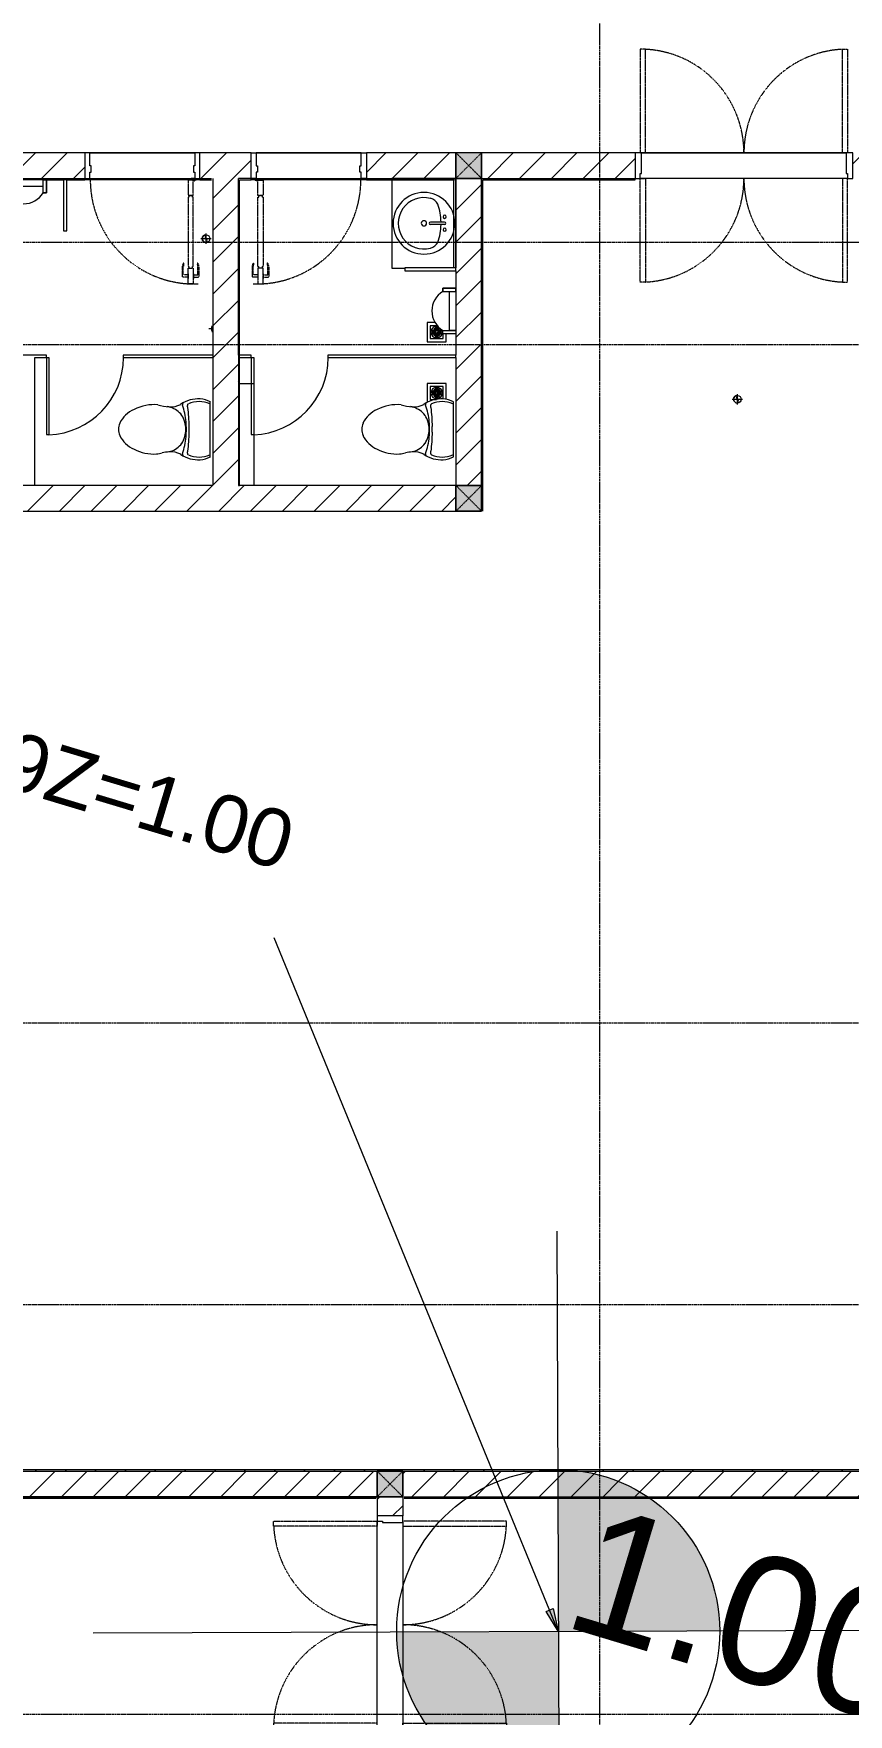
# Model space of a CAD drawing. Header units: millimetres. Extents: x -24439 to 198341, y -52871 to 149926.
# Drawn here: x 101528 to 107894, y 33837 to 46969 of the extents above; entities that cross this region are included whole.
import ezdxf

# ---------------------------------------------------------------- set-up
doc = ezdxf.new("R2010")
doc.units = ezdxf.units.MM
for name, pattern in [('Dash', [6, 3, -3]), ('Grid Line', [22.225, 12.7, -3.175, 3.175, -3.175]), ('IMPORT-CENTER _3_', [10.16, 6.35, -1.27, 1.27, -1.27]), ('NET VAN', [1.06, 0.53, -0.53])]:
    doc.linetypes.add(name, pattern=pattern)
for name, color, linetype, lineweight in [('0-1', 7, 'Continuous', 5), ('A-CLNG-PATT', 13, 'Continuous', 9), ('A-DETL-GENF-2', 9, 'NET VAN', 9), ('A-DOOR', 31, 'Continuous', 9), ('A-DOOR-FRAM', 31, 'Continuous', 9), ('A-FLOR', 192, 'Continuous', 9), ('A-WALL', 113, 'Continuous', 9), ('A-WALL-3', 113, 'Continuous', 18), ('A-WALL-PATT-3', 111, 'Continuous', 9), ('G-IMPT', 8, 'Continuous', 9), ('G-IMPT-1', 9, 'Continuous', 9), ('G-IMPT-2', 8, 'IMPORT-CENTER _3_', 9), ('G-IMPT-6', 7, 'Continuous', 9), ('I-WALL', 2, 'Continuous', 9), ('I-WALL-3', 2, 'Continuous', 18), ('M-EQPM', 50, 'Continuous', 9), ('P-SANR-FIXT', 6, 'Continuous', 9), ('S-BEAM-1', 9, 'Continuous', 9), ('S-COLS', 52, 'Continuous', 9), ('S-COLS-1', 254, 'Continuous', 5), ('S-COLS-4', 52, 'Continuous', 18), ('S-COLS-5', 52, 'Dash', 9), ('S-COLS-HDLN', 52, 'Dash', 9), ('S-GRID-1', 1, 'Grid Line', 9)]:
    doc.layers.add(name, color=color, linetype=linetype, lineweight=lineweight)
doc.layers.add('G-IMPT-4', color=9, linetype='Continuous', lineweight=9, transparency=0.5)
doc.styles.add('Arial_2', font='arial_0.ttf', dxfattribs={"height": 450})
doc.styles.add('Arial_4', font='arial_0.ttf', dxfattribs={"height": 1000})
pattern_1 = [(45, (0, 0), (-124.4508, 124.4508), [])]
pattern_2 = [(45, (0, 0), (-116.67262, 116.67262), [])]
pattern_3 = [(0, (0, 0), (894.08, 223.52), [73.762, -596.798, 73.762, -596.798, -3576.32]), (0, (0, 0), (894.08, 223.52), [-1341.12, 73.762, -1267.358, 73.762, -596.798, -1564.64]), (0, (0, 0), (894.08, 223.52), [-3352.8, 73.762, -373.278, 73.762, -1043.838]), (120, (335.28, 111.76), (-640.614, 662.536), [73.762, -596.798, 73.762, -4173.118]), (120, (335.28, 111.76), (-640.614, 662.536), [-744.322, -596.798, 73.762, -1267.358, -2235.2]), (120, (335.28, 111.76), (-640.614, 662.536), [-2682.24, 73.762, -596.798, 73.762, -1490.878]), (120, (335.28, 111.76), (-640.614, 662.536), [-3426.562, -373.278, 73.762, -1043.838]), (240, (447.04, 558.8), (-253.466, -886.056), [73.762, -596.798, 73.762, -4173.118]), (240, (447.04, 558.8), (-253.466, -886.056), [-744.322, -596.798, 73.762, -1267.358, -2235.2]), (240, (447.04, 558.8), (-253.466, -886.056), [-2682.24, 73.762, -596.798, 73.762, -1490.878]), (240, (447.04, 558.8), (-253.466, -886.056), [-3426.562, -373.278, 73.762, -1043.838])]

# ---------------------------------------------------------------- blocks, each defined once
blk = doc.blocks.new('NCV_TKTC_KET CAU_rvt-1-TKCS_MB ĐỊNH VỊ CAO ĐỘ THIẾT KẾ')
at = {"layer": 'S-BEAM-1'}
for p in [(103138, 44235), (103252, 43437)]:
    blk.add_line(p, (103252, 44235), dxfattribs=at)
blk = doc.blocks.new('FD_07 - FD_07-1700x2200-CỬA ĐI 2 CÁNH-910693-TKCS_MB ĐỊNH VỊ CAO ĐỘ THIẾT KẾ')
at = {"layer": 'A-DETL-GENF-2'}
for p, q in [((-810, 910), (-810, 100)), ((-770, 910), (-810, 910)), ((-770, 100), (-770, 910)), ((770, 100), (770, 910)), ((770, 910), (810, 910)), ((810, 910), (810, 100)), ((-810, 100), (-770, 100)), ((810, 100), (770, 100)), ((-810, -910), (-810, -100)), ((-810, -100), (-770, -100)), ((-770, -100), (-770, -910)), ((810, -100), (770, -100)), ((770, -100), (770, -910)), ((810, -910), (810, -100)), ((-770, -910), (-810, -910)), ((770, -910), (810, -910))]:
    blk.add_line(p, q, dxfattribs=at)
for centre, start, end in [((-810, 100), 0, 87.1694), ((810, 100), 92.8306, 180), ((-810, -100), 272.8306, 360), ((810, -100), 180, 267.1694)]:
    blk.add_arc(centre, 810, start, end, dxfattribs=at)
at = {"layer": 'A-DOOR'}
for p, q in [((-810, 100), (810, 100)), ((800, -100), (-800, -100))]:
    blk.add_line(p, q, dxfattribs=at)
at = {"layer": 'A-DOOR-FRAM'}
for p, q in [((-810, 100), (-850, 100)), ((-850, 100), (-850, -100)), ((-810, 60), (-810, 100)), ((-800, 60), (-810, 60)), ((-800, -100), (-800, 60)), ((810, 60), (800, 60)), ((800, 60), (800, -100)), ((850, 100), (810, 100)), ((810, 100), (810, 60)), ((850, -100), (850, 100)), ((-850, -100), (-800, -100)), ((800, -100), (850, -100))]:
    blk.add_line(p, q, dxfattribs=at)
blk = doc.blocks.new('THU NUOC - THU NUOC-1836407-TKCS_MB ĐỊNH VỊ CAO ĐỘ THIẾT KẾ')
at = {"layer": 'M-EQPM'}
for p, q in [((-66, 47), (-66, -79)), ((-41, 42), (-41, -54)), ((-23, 11), (41, 11)), ((41, 5), (-23, 5)), ((-11, 23), (28, 23)), ((28, 17), (-11, 17)), ((-1, 36), (19, 36)), ((19, 30), (-1, 30)), ((59, 46), (10, 46)), ((59, -54), (59, 46)), ((84, -79), (84, 70)), ((-66, -79), (84, -79)), ((-41, -54), (59, -54)), ((-23, -1), (1, -1)), ((1, -7), (-23, -7)), ((-23, -14), (41, -14)), ((41, -20), (-23, -20)), ((-11, -26), (28, -26)), ((28, -32), (-11, -32)), ((-1, -38), (19, -38)), ((19, -44), (-1, -44)), ((1, -1), (1, -7)), ((17, -1), (41, -1)), ((17, -7), (17, -1)), ((41, -7), (17, -7))]:
    blk.add_line(p, q, dxfattribs=at)
for centre, radius, start, end in [((9, -4), 45, 0, 180), ((9, -4), 45, 0, 180), ((-23, 8), 3, 90, 270), ((-11, 20), 3, 90, 270), ((-1, 33), 3, 90, 270), ((19, 33), 3, 270, 90), ((28, 20), 3, 270, 90), ((41, 8), 3, 270, 90), ((9, -4), 45, 180, 360), ((9, -4), 45, 180, 360), ((-23, -4), 3, 90, 270), ((-23, -17), 3, 90, 270), ((-11, -29), 3, 90, 270), ((-1, -41), 3, 90, 270), ((19, -41), 3, 270, 90), ((28, -29), 3, 270, 90), ((41, -4), 3, 270, 90), ((41, -17), 3, 270, 90)]:
    blk.add_arc(centre, radius, start, end, dxfattribs=at)
blk = doc.blocks.new('FD_07 - FD_07-1700x2200-CỬA ĐI 2 CÁNH-V171-TKCS_MB ĐỊNH VỊ CAO ĐỘ THIẾT KẾ')
at = {"layer": 'A-DETL-GENF-2'}
for p, q in [((-810, 910), (-810, 100)), ((-770, 910), (-810, 910)), ((-770, 100), (-770, 910)), ((770, 100), (770, 910)), ((770, 910), (810, 910)), ((810, 910), (810, 100)), ((-810, 100), (-770, 100)), ((810, 100), (770, 100)), ((-810, -307), (-810, -100)), ((-810, -100), (-770, -100)), ((-770, -100), (-770, -279)), ((810, -100), (770, -100)), ((770, -100), (770, -910)), ((810, -910), (810, -100)), ((-810, -910), (-810, -307)), ((-770, -279), (-770, -910)), ((-770, -910), (-810, -910)), ((770, -910), (810, -910))]:
    blk.add_line(p, q, dxfattribs=at)
for centre, start, end in [((-810, 100), 0, 87.1694), ((810, 100), 92.8306, 180), ((-810, -100), 339.8053, 360), ((810, -100), 180, 267.1694), ((-810, -100), 272.8306, 339.8053)]:
    blk.add_arc(centre, 810, start, end, dxfattribs=at)
at = {"layer": 'A-DOOR'}
for p, q in [((-810, 100), (810, 100)), ((-393, -100), (-800, -100)), ((-55, -100), (-393, -100)), ((800, -100), (-55, -100))]:
    blk.add_line(p, q, dxfattribs=at)
at = {"layer": 'A-DOOR-FRAM'}
for p, q in [((-810, 100), (-850, 100)), ((-850, 100), (-850, -100)), ((-810, 60), (-810, 100)), ((-800, 60), (-810, 60)), ((-800, -100), (-800, 60)), ((810, 60), (800, 60)), ((800, 60), (800, -100)), ((850, 100), (810, 100)), ((810, 100), (810, 60)), ((850, -100), (850, 100)), ((-850, -100), (-800, -100)), ((800, -100), (850, -100))]:
    blk.add_line(p, q, dxfattribs=at)
blk = doc.blocks.new('TKTC_XREF_251221_MB TANG 1 - TKTC_XREF_260130_MB TANG 1_dwg_$cc-V199-TKCS_MB ĐỊNH VỊ CAO ĐỘ THIẾT KẾ')
at = {"layer": 'G-IMPT'}
for centre, radius, start, end in [((0, 0), 0.5, 247.0281, 270), ((0, 0), 0.5, 259.7582, 298.7881), ((-0.19, -0.25), 0.312, 306.8699, 327.2123)]:
    blk.add_arc(centre, radius, start, end, dxfattribs=at)
at = {"layer": 'G-IMPT-2'}
blk.add_line((0, -0.67), (0, -0.4), dxfattribs=at)
blk = doc.blocks.new('TKTC_XREF_251221_MB TANG 1 - TKTC_XREF_260130_MB TANG 1_dwg_$cc-4202114-TKCS_MB ĐỊNH VỊ CAO ĐỘ THIẾT KẾ')
at = {"layer": 'G-IMPT'}
blk.add_circle((0, 0), 0.5, dxfattribs=at)
for centre, radius, start, end in [((0, 0), 0.5, 90, 270), ((0.19, 0.25), 0.313, 126.8699, 233.1301), ((-0.19, -0.25), 0.313, 306.8699, 53.1301)]:
    blk.add_arc(centre, radius, start, end, dxfattribs=at)
at = {"layer": 'G-IMPT-2'}
for p, q in [((-0.67, 0), (0.67, 0)), ((0, -0.67), (0, 0.67))]:
    blk.add_line(p, q, dxfattribs=at)
blk = doc.blocks.new('TKTC_XREF_251221_MB TANG 1 - TKTC_XREF_260130_MB TANG 1_dwg-4202109-TKCS_MB ĐỊNH VỊ CAO ĐỘ THIẾT KẾ')
at = {"layer": 'G-IMPT'}
for p, q in [((-100364, -355310), (-101184, -355310)), ((-99064, -355310), (-99884, -355310)), ((-95274, -355310), (-96874, -355310))]:
    blk.add_line(p, q, dxfattribs=at)
for name, p, xscale, yscale, zscale, rotation in [('TKTC_XREF_251221_MB TANG 1 - TKTC_XREF_260130_MB TANG 1_dwg_$cc-4202114-TKCS_MB ĐỊNH VỊ CAO ĐỘ THIẾT KẾ', (-100276, -355980), 60.00000000003408, 60.00000000003408, 60.00000000003408, 0.30471752172637), ('TKTC_XREF_251221_MB TANG 1 - TKTC_XREF_260130_MB TANG 1_dwg_$cc-V199-TKCS_MB ĐỊNH VỊ CAO ĐỘ THIẾT KẾ', (-100178, -356683), 113.7150000000073, 113.7150000000073, 113.7150000000073, 269.9990086637467), ('TKTC_XREF_251221_MB TANG 1 - TKTC_XREF_260130_MB TANG 1_dwg_$cc-4202114-TKCS_MB ĐỊNH VỊ CAO ĐỘ THIẾT KẾ', (-96125, -357235), 60.00000000003408, 60.00000000003408, 60.00000000003408, 0.30471752172637)]:
    blk.add_blockref(name, p, dxfattribs=dict(xscale=xscale, yscale=yscale, zscale=zscale, rotation=rotation))
blk = doc.blocks.new('TKTC_XREF_251221_MB TANG 1 - TKTC_XREF_251221_MB TANG 1-2038492-TKCS_MB ĐỊNH VỊ CAO ĐỘ THIẾT KẾ')
blk.add_blockref('TKTC_XREF_251221_MB TANG 1 - TKTC_XREF_260130_MB TANG 1_dwg-4202109-TKCS_MB ĐỊNH VỊ CAO ĐỘ THIẾT KẾ', (169499, 384110))
blk = doc.blocks.new('DOOR_CW_01 CANH MO-PANEL KINH - DIG_04-900x2200-CỬA NHÔM KÍNH-2408600-TKCS_MB ĐỊNH VỊ CAO ĐỘ THIẾT KẾ')
at = {"layer": 'A-DETL-GENF-2'}
for p, q in [((-397, -232), (-397, -112)), ((-397, -112), (-357, -112)), ((-357, -112), (-357, -232)), ((-357, -232), (-397, -232)), ((-397, -246), (-391, -246)), ((-397, -788), (-397, -246)), ((-391, -246), (-391, -232)), ((-391, -232), (-363, -232)), ((-363, -232), (-363, -246)), ((-357, -246), (-363, -246)), ((-357, -246), (-357, -788)), ((-442, -787), (-442, -866)), ((-434, -761), (-427, -766)), ((-434, -850), (-434, -787)), ((-320, -761), (-327, -766)), ((-320, -850), (-320, -787)), ((-312, -787), (-312, -866)), ((-399, -870), (-438, -870)), ((-399, -854), (-430, -854)), ((-399, -842), (-399, -882)), ((-397, -842), (-399, -842)), ((-399, -882), (-397, -882)), ((-397, -788), (-391, -788)), ((-357, -802), (-397, -802)), ((-397, -802), (-397, -922)), ((-397, -842), (-397, -882)), ((-391, -802), (-391, -788)), ((-363, -802), (-391, -802)), ((-357, -788), (-363, -788)), ((-363, -788), (-363, -802)), ((-357, -922), (-357, -802)), ((-357, -842), (-357, -882)), ((-357, -842), (-355, -842)), ((-355, -882), (-357, -882)), ((-355, -842), (-355, -882)), ((-355, -854), (-324, -854)), ((-355, -870), (-316, -870)), ((-397, -922), (-357, -922))]:
    blk.add_line(p, q, dxfattribs=at)
blk.add_circle((-407, -110), 10, dxfattribs=at)
for centre, radius, start, end in [((-407, -110), 814, 268, 0), ((-397, -787), 45, 145, 180), ((-397, -787), 37, 145, 180), ((-357, -787), 37, 0, 35), ((-357, -787), 45, 360, 35), ((-438, -866), 4, 180, 270), ((-430, -850), 4, 180, 270), ((-324, -850), 4, 270, 0), ((-316, -866), 4, 270, 0)]:
    blk.add_arc(centre, radius, start, end, dxfattribs=at)
at = {"layer": 'A-DOOR'}
for p, q in [((-450, -100), (-450, 100)), ((-450, 100), (-410, 100)), ((-410, 100), (-410, 0)), ((410, 0), (410, 100)), ((410, 100), (450, 100)), ((450, 100), (450, -100)), ((-410, -100), (-450, -100)), ((-410, 0), (-400, 0)), ((-410, -50), (-410, -100)), ((-400, -50), (-410, -50)), ((-407, -100), (-382, -100)), ((-400, 0), (-400, -50)), ((400, 0), (410, 0)), ((400, -50), (400, 0)), ((410, -50), (400, -50)), ((410, -100), (410, -50)), ((450, -100), (410, -100))]:
    blk.add_line(p, q, dxfattribs=at)
blk = doc.blocks.new('DOOR_CW_01 CANH MO-PANEL KINH - DIG_04-900x2200-CỬA NHÔM KÍNH-2415827-TKCS_MB ĐỊNH VỊ CAO ĐỘ THIẾT KẾ')
at = {"layer": 'A-DETL-GENF-2'}
for p, q in [((-397, 922), (-357, 922)), ((-397, 802), (-397, 922)), ((-357, 922), (-357, 802)), ((-442, 787), (-442, 866)), ((-399, 870), (-438, 870)), ((-434, 850), (-434, 787)), ((-399, 854), (-430, 854)), ((-399, 882), (-397, 882)), ((-399, 842), (-399, 882)), ((-397, 842), (-399, 842)), ((-397, 842), (-397, 882)), ((-357, 802), (-397, 802)), ((-397, 788), (-391, 788)), ((-397, 788), (-397, 246)), ((-363, 802), (-391, 802)), ((-391, 802), (-391, 788)), ((-363, 788), (-363, 802)), ((-357, 788), (-363, 788)), ((-357, 842), (-357, 882)), ((-355, 882), (-357, 882)), ((-357, 842), (-355, 842)), ((-357, 246), (-357, 788)), ((-355, 842), (-355, 882)), ((-355, 870), (-316, 870)), ((-355, 854), (-324, 854)), ((-320, 850), (-320, 787)), ((-312, 787), (-312, 866)), ((-434, 761), (-427, 766)), ((-320, 761), (-327, 766)), ((-397, 246), (-391, 246)), ((-357, 232), (-397, 232)), ((-397, 232), (-397, 112)), ((-391, 246), (-391, 232)), ((-391, 232), (-363, 232)), ((-357, 246), (-363, 246)), ((-363, 232), (-363, 246)), ((-357, 112), (-357, 232)), ((-397, 112), (-357, 112))]:
    blk.add_line(p, q, dxfattribs=at)
blk.add_circle((-407, 110), 10, dxfattribs=at)
for centre, radius, start, end in [((-407, 110), 814, 360, 92), ((-438, 866), 4, 90, 180), ((-430, 850), 4, 90, 180), ((-324, 850), 4, 360, 90), ((-316, 866), 4, 0, 90), ((-397, 787), 45, 180, 215), ((-397, 787), 37, 180, 215), ((-357, 787), 37, 325, 0), ((-357, 787), 45, 325, 0)]:
    blk.add_arc(centre, radius, start, end, dxfattribs=at)
at = {"layer": 'A-DOOR'}
for p, q in [((-410, 100), (-450, 100)), ((-450, 100), (-450, -100)), ((-410, 50), (-410, 100)), ((-400, 50), (-410, 50)), ((-410, -100), (-410, 0)), ((-410, 0), (-400, 0)), ((-407, 100), (-382, 100)), ((-400, 0), (-400, 50)), ((410, 50), (400, 50)), ((400, 50), (400, 0)), ((400, 0), (410, 0)), ((450, 100), (410, 100)), ((410, 100), (410, 50)), ((410, 0), (410, -100)), ((450, -100), (450, 100)), ((-450, -100), (-410, -100)), ((410, -100), (450, -100))]:
    blk.add_line(p, q, dxfattribs=at)
blk = doc.blocks.new('TOILET - TOILET-761241-TKCS_MB ĐỊNH VỊ CAO ĐỘ THIẾT KẾ')
at = {"layer": 'P-SANR-FIXT'}
for p, q in [((214, -19), (-214, -19)), ((194, -20), (-194, -20)), ((-172, -330), (-179, -355)), ((172, -330), (179, -355))]:
    blk.add_line(p, q, dxfattribs=at)
for centre, radius, start, end in [((2, -114), 240, 176.4513, 195.2961), ((-46, -111), 192, 151.2809, 176.4513), ((-10, -107), 207, 156.2862, 203.7138), ((-194, -26), 6.48, 92.3168, 156.2862), ((194, -26), 6.48, 23.7138, 87.6832), ((10, -107), 207, 336.2862, 23.7138), ((46, -111), 192, 3.5487, 28.7191), ((-2, -114), 240, 344.7039, 3.5487), ((-4, -116), 234, 195.2961, 215.2147), ((-195, -224), 13.8, 230.6724, 288.9927), ((-189, -186), 11.7, 205.4105, 277.5788), ((-343, -327), 167, 355.4559, 27.38), ((1, -792), 587, 95.8322, 108.9927), ((179, -2951), 2778, 97.2351, 97.5788), ((0, -384), 180, 127.4036, 162.5964), ((-14, -1400), 1216, 90.3974, 97.407), ((0, -416), 206, 90, 122.0732), ((0, -787), 581, 84.1678, 95.8322), ((0, -3463), 3278, 89.6026, 90.3974), ((0, -416), 206, 57.9268, 90), ((14, -1400), 1216, 82.593, 89.6026), ((-1, -792), 587, 71.0073, 84.1678), ((0, -384), 180, 17.4036, 52.5964), ((-179, -2951), 2778, 82.4212, 82.7649), ((343, -327), 167, 152.62, 184.5441), ((189, -186), 11.7, 262.4212, 334.5895), ((195, -224), 13.8, 251.0073, 309.3276), ((4, -116), 234, 324.7853, 344.7039), ((-719, -298), 544, 346.0536, 355.4559), ((719, -298), 544, 184.5441, 190.2879), ((137, -461), 330, 174.3487, 207.6878), ((-137, -461), 330, 332.3122, 3.6835), ((-1948, -805), 2171, 9.681, 10.8949), ((45, -529), 218, 203.2216, 244.7718), ((-45, -529), 218, 295.2282, 336.7784), ((0, -624), 112, 244.7718, 295.2282)]:
    blk.add_arc(centre, radius, start, end, dxfattribs=at)
blk = doc.blocks.new('M_Single-Flush1 - D7-600x2000-764443-TKCS_MB ĐỊNH VỊ CAO ĐỘ THIẾT KẾ')
at = {"layer": 'A-DOOR'}
for p, q in [((280, 10), (280, 611)), ((300, 611), (280, 611)), ((300, 10), (300, 611)), ((300, 10), (280, 10))]:
    blk.add_line(p, q, dxfattribs=at)
blk.add_arc((300, 10), 602, 91.9048, 180, dxfattribs=at)
blk = doc.blocks.new('Bồn tiểu đứng - Bồn tiểu đứng-2409637-TKCS_MB ĐỊNH VỊ CAO ĐỘ THIẾT KẾ')
at = {"layer": 'P-SANR-FIXT'}
for p, q in [((12.7, -100), (-12.7, -100)), ((-12.7, -100), (-12.7, -500)), ((12.7, -500), (12.7, -100)), ((-12.7, -500), (12.7, -500))]:
    blk.add_line(p, q, dxfattribs=at)
blk = doc.blocks.new('Urinal _1_ - Urinal _1_-2409638-TKCS_MB ĐỊNH VỊ CAO ĐỘ THIẾT KẾ')
at = {"layer": 'P-SANR-FIXT'}
for p, q in [((-287, -100), (69, -100)), ((-287, -202), (-287, -100)), ((-287, -100), (-287, -202)), ((-261, -100), (-287, -100)), ((-261, -151), (-261, -100)), ((-261, -100), (43, -100)), ((-261, -202), (-261, -100)), ((43, -100), (43, -151)), ((43, -202), (43, -100)), ((43, -100), (69, -100)), ((69, -100), (69, -202)), ((69, -100), (69, -202)), ((-261, -202), (-287, -202)), ((-287, -202), (-261, -202)), ((43, -151), (-261, -151)), ((69, -202), (43, -202)), ((69, -202), (43, -202))]:
    blk.add_line(p, q, dxfattribs=at)
blk.add_arc((-109, -110), 178, 211.0027, 328.9973, dxfattribs=at)
blk.add_arc((-109, -110), 178, 211.0027, 328.9973, dxfattribs=at)
blk = doc.blocks.new('lavabo 1 sink - 600mm x 2400mm Long-2416881-TKCS_MB ĐỊNH VỊ CAO ĐỘ THIẾT KẾ')
at = {"layer": 'P-SANR-FIXT'}
for p, q in [((-416, 600), (-1116, 600)), ((-1116, 600), (-1116, 500)), ((-416, 100), (-416, 600)), ((-416, 119), (-1113, 119)), ((-1113, 100), (-416, 100))]:
    blk.add_line(p, q, dxfattribs=at)
blk = doc.blocks.new('Sink - Vanity - Round1 - Basin 2-763242-TKCS_MB ĐỊNH VỊ CAO ĐỘ THIẾT KẾ')
at = {"layer": 'P-SANR-FIXT'}
for p, q in [((87, 247), (87, 136)), ((106, 247), (106, 136))]:
    blk.add_line(p, q, dxfattribs=at)
for centre, radius, start, end in [((97, 85), 241, 360, 180), ((97, 85), 201, 165.3071, 14.6929), ((1, 104), 105, 120.7927, 162.1904), ((97, -233), 452, 91.2067, 109.2086), ((46, 247), 12.7, 360, 180), ((46, 247), 12.7, 180, 360), ((97, 247), 9.52, 360, 180), ((97, 136), 9.52, 180, 360), ((97, -233), 452, 70.7914, 88.7933), ((147, 247), 12.7, 360, 180), ((147, 247), 12.7, 180, 0), ((192, 104), 105, 17.8096, 59.2073), ((97, 85), 241, 180, 360), ((97, 85), 20.6, 360, 180), ((97, 85), 20.6, 180, 360)]:
    blk.add_arc(centre, radius, start, end, dxfattribs=at)
blk = doc.blocks.new('THU NUOC - THU NUOC-V297-TKCS_MB ĐỊNH VỊ CAO ĐỘ THIẾT KẾ')
at = {"layer": 'M-EQPM'}
for p, q in [((-66, 71), (-66, 9)), ((84, 71), (-66, 71)), ((59, 46), (-41, 46)), ((-41, 46), (-41, 9)), ((-23, 11), (41, 11)), ((41, 5), (-23, 5)), ((-11, 23), (28, 23)), ((28, 17), (-11, 17)), ((-1, 36), (19, 36)), ((19, 30), (-1, 30)), ((59, -54), (59, 46)), ((84, -79), (84, 71)), ((-23, -1), (1, -1)), ((1, -7), (-23, -7)), ((-23, -14), (41, -14)), ((41, -20), (-23, -20)), ((-11, -26), (28, -26)), ((28, -32), (-11, -32)), ((-1, -38), (19, -38)), ((19, -44), (-1, -44)), ((1, -1), (1, -7)), ((3, -54), (59, -54)), ((17, -1), (41, -1)), ((17, -7), (17, -1)), ((41, -7), (17, -7)), ((21, -79), (84, -79))]:
    blk.add_line(p, q, dxfattribs=at)
for centre, radius, start, end in [((9, -4), 45, 0, 180), ((9, -4), 45, 0, 180), ((-23, 8), 3, 90, 270), ((-11, 20), 3, 90, 270), ((-1, 33), 3, 90, 270), ((19, 33), 3, 270, 90), ((28, 20), 3, 270, 90), ((41, 8), 3, 270, 90), ((9, -4), 45, 180, 205.5254), ((9, -4), 45, 180, 205.5254), ((-23, -4), 3, 90, 270), ((-23, -17), 3, 90, 270), ((-11, -29), 3, 90, 270), ((-1, -41), 3, 90, 270), ((9, -4), 45, 256.0473, 360), ((9, -4), 45, 256.0473, 360), ((19, -41), 3, 270, 90), ((28, -29), 3, 270, 90), ((41, -4), 3, 270, 90), ((41, -17), 3, 270, 90)]:
    blk.add_arc(centre, radius, start, end, dxfattribs=at)
blk = doc.blocks.new('G1_SOF - BO TRU - 200x200-3050151-TKCS_MB ĐỊNH VỊ CAO ĐỘ THIẾT KẾ')
at = {"layer": 'S-COLS-HDLN'}
for p, q in [((-100, 100), (100, -100)), ((100, 100), (-100, -100))]:
    blk.add_line(p, q, dxfattribs=at)
blk = doc.blocks.new('Bồn tiểu đứng - Bồn tiểu đứng-4075259-TKCS_MB ĐỊNH VỊ CAO ĐỘ THIẾT KẾ')
at = {"layer": 'P-SANR-FIXT'}
for p, q in [((12.7, 405), (-12.7, 405)), ((-12.7, 405), (-12.7, 5)), ((12.7, 5), (12.7, 405)), ((-12.7, 5), (12.7, 5))]:
    blk.add_line(p, q, dxfattribs=at)
blk = doc.blocks.new('Urinal _1_ - Urinal _1_-4075260-TKCS_MB ĐỊNH VỊ CAO ĐỘ THIẾT KẾ')
at = {"layer": 'P-SANR-FIXT'}
for p, q in [((-287, 107), (-287, 5)), ((-261, 107), (-287, 107)), ((-287, 5), (-287, 107)), ((-287, 107), (-261, 107)), ((-287, 5), (69, 5)), ((-261, 5), (-287, 5)), ((-261, 107), (-261, 5)), ((43, 56), (-261, 56)), ((-261, 56), (-261, 5)), ((-261, 5), (43, 5)), ((69, 107), (43, 107)), ((69, 107), (43, 107)), ((43, 107), (43, 5)), ((43, 5), (43, 56)), ((43, 5), (69, 5)), ((69, 5), (69, 107)), ((69, 5), (69, 107))]:
    blk.add_line(p, q, dxfattribs=at)
blk.add_arc((-109, 15), 178, 31.0027, 148.9973, dxfattribs=at)
blk.add_arc((-109, 15), 178, 31.0027, 148.9973, dxfattribs=at)
blk = doc.blocks.new('NCV_TKCS_251209_TONG THE HIEN TRANG SAN DUONG - NCV_TKCS_HIEN TRANG_251209a_dwg-1612995-TKCS_MB ĐỊNH VỊ CAO ĐỘ THIẾT KẾ')
at = {"layer": 'G-IMPT-1'}
blk.add_hatch(color=256, dxfattribs=at).paths.add_polyline_path([(563585009, 1145009154), (563584873, 1145009275), (563584919, 1145009313)])
at = {"layer": 'G-IMPT-4'}
h = blk.add_hatch(color=256, dxfattribs=at)
h.paths.add_polyline_path([(563585377, 1145007947), (563585009, 1145009154), (563583802, 1145008786), (563583841, 1145008675), (563583891, 1145008569), (563583950, 1145008467), (563584019, 1145008372), (563584096, 1145008283), (563584181, 1145008202), (563584273, 1145008129), (563584371, 1145008065), (563584475, 1145008010), (563584582, 1145007966), (563584692, 1145007932), (563584806, 1145007908), (563584920, 1145007895), (563585036, 1145007892), (563585151, 1145007900), (563585265, 1145007918)])
h.paths.add_polyline_path([(563585009, 1145009154), (563586216, 1145009522), (563586179, 1145009628), (563586132, 1145009730), (563586077, 1145009827), (563586006, 1145009927), (563585940, 1145010006), (563585861, 1145010085), (563585775, 1145010157), (563585683, 1145010221), (563585578, 1145010281), (563585468, 1145010330), (563585354, 1145010368), (563585237, 1145010395), (563585117, 1145010411), (563584997, 1145010416), (563584877, 1145010409), (563584758, 1145010391), (563584641, 1145010361), (563584877, 1145009587)])
at = {"layer": 'G-IMPT-1'}
for p, q in [((563585009, 1145009154), (563581322, 1145013701)), ((563584098, 1145012143), (563585921, 1145006165)), ((563581535, 1145008094), (563588483, 1145010213)), ((563584873, 1145009275), (563584919, 1145009313)), ((563585009, 1145009154), (563584873, 1145009275)), ((563584919, 1145009313), (563585009, 1145009154))]:
    blk.add_line(p, q, dxfattribs=at)
blk.add_circle((563585009, 1145009154), 1262, dxfattribs=at)
at = {"layer": 'G-IMPT-6', "line_spacing_factor": 0.941778}
for s, insert, char_height, width, attachment_point, style in [('X=1145009.154Y=563585.009Z=1.00', (563581232, 1145014670), 450, 5277.08, 3, 'Arial_2'), ('1.00', (563585009, 1145010204), 1000, 3253.92, 1, 'Arial_4')]:
    blk.add_mtext(s, dxfattribs=dict(at, insert=insert, char_height=char_height, width=width, attachment_point=attachment_point, style=style))
blk = doc.blocks.new('NCV_TKCS_251209_TONG THE HIEN TRANG SAN DUONG - NCV_TKCS_251209_TONG THE HIEN TRANG SAN DUONG-1605292-TKCS_MB ĐỊNH VỊ CAO ĐỘ THIẾT KẾ')
at = {"rotation": 343.2379237072182}
blk.add_blockref('NCV_TKCS_251209_TONG THE HIEN TRANG SAN DUONG - NCV_TKCS_HIEN TRANG_251209a_dwg-1612995-TKCS_MB ĐỊNH VỊ CAO ĐỘ THIẾT KẾ', (-869777548, -933796959), dxfattribs=at)

msp = doc.modelspace()

# ---------------------------------------------------------------- hatches: boundary and pattern name
at = {"layer": 'A-CLNG-PATT'}
h = msp.add_hatch(dxfattribs=at)
h.set_pattern_fill('FP_10', color=256, style=0, pattern_type=2)
h.set_pattern_definition([(37.5, (0, 0), (-17.8824, 546.968), [7.376, -424.107, 7.376, -475.204, -461.289]), (37.5, (0, 0), (-17.8824, 546.968), [-914.063, 7.376, -453.913]), (7.5, (0, 0), (502.3874, 801.1234), [7.376, -225.398, 7.376, -381.526, -149.032]), (7.5, (0, 0), (502.3874, 801.1234), [-621.676, 7.376, -141.656]), (327.5, (-349.16, 0), (884.0133, 1.6066), [7.376, -134.559, 7.376, -503.591, -667.095]), (327.5, (-349.16, 0), (884.0133, 1.6066), [-652.902, 7.376, -659.719]), (317.5, (-349.16, 0), (853.3503, 249.1463), [7.376, -63.591, 7.376, -327.591, -383.225]), (317.5, (-349.16, 0), (853.3503, 249.1463), [-405.935, 7.376, -375.849])])
h.paths.add_polyline_path([(42402.6, 19718.9), (42402.6, 19718.9), (42402.6, 20145.8)])
h.paths.add_polyline_path([(118502.5, 19718.9), (118502.6, 19718.9), (118502.5, 20145.8)])
h.paths.add_polyline_path([(118602.6, 28736.9), (118602.7, 28737.2), (118602.6, 28737)])
h.paths.add_polyline_path([(80352.6, 32736.9), (80352.6, 33335.3), (79052.6, 33335.3), (79052.6, 32737.4), (80152.6, 32736.9)])
h.paths.add_polyline_path([(77527.6, 32737.4), (78852.6, 32737.4), (78852.6, 33335.3), (77527.6, 33335.3), (77527.6, 32807.9)])
h.paths.add_polyline_path([(104827.6, 43237.7), (104827.6, 43237.7), (104827.6, 43436.9)])
at = {"layer": 'A-WALL-PATT-3'}
h = msp.add_hatch(dxfattribs=at)
h.set_pattern_fill('FP_1', color=256, style=0, pattern_type=2)
h.set_pattern_definition(pattern_1)
h.paths.add_polyline_path([(103227.6, 45836.9), (103227.6, 46036.9), (102827.6, 46036.9), (102827.6, 45836.9), (103137.6, 45836.9)])
h.paths.add_polyline_path([(104817.6, 45836.9), (104827.6, 45837.7), (104827.6, 46036.9), (104127.6, 46036.9), (104127.6, 45836.9), (104611.2, 45836.9)])
h.paths.add_polyline_path([(101927.6, 45836.9), (101927.6, 46036.9), (99977.6, 46036.9), (99977.6, 45836.9)])
h = msp.add_hatch(dxfattribs=at)
h.set_pattern_fill('FP_1', color=256, style=0, pattern_type=2)
h.set_pattern_definition(pattern_1)
h.paths.add_polyline_path([(114294.6, 45836.9), (116252.6, 45836.9), (116252.6, 46036.9), (112352.6, 46036.9), (112352.6, 45836.9)])
h.paths.add_polyline_path([(109452.6, 45836.9), (112152.6, 45836.9), (112152.6, 46036.9), (109452.6, 46036.9)])
h.paths.add_polyline_path([(109252.6, 45836.9), (109252.6, 46036.9), (107927.6, 46036.9), (107927.6, 45836.9)])
h.paths.add_polyline_path([(105027.6, 45836.9), (106227.6, 45836.9), (106227.6, 46036.9), (105027.6, 46036.9), (105027.6, 45837.7)])
h = msp.add_hatch(dxfattribs=at)
h.set_pattern_fill('FP_9', color=256, style=0, pattern_type=2)
h.set_pattern_definition(pattern_3)
h.paths.add_polyline_path([(102835.6, 45826.9), (102917.6, 45826.9), (102917.6, 45836.9), (102827.6, 45836.9), (102827.6, 45826.9), (102831.6, 45826.9)])
h.paths.add_polyline_path([(101927.6, 45826.9), (101927.6, 45836.9), (99977.6, 45836.9), (99977.6, 45826.9), (101923.6, 45826.9)])
h = msp.add_hatch(dxfattribs=at)
h.set_pattern_fill('FP_1', color=256, style=0, pattern_type=2)
h.set_pattern_definition(pattern_1)
h.paths.add_polyline_path([(102927.6, 43436.9), (103127.6, 43436.9), (103127.6, 45836.9), (102927.6, 45836.9), (102927.6, 43446.9)])
h = msp.add_hatch(dxfattribs=at)
h.set_pattern_fill('FP_9', color=256, style=0, pattern_type=2)
h.set_pattern_definition(pattern_3)
h.paths.add_polyline_path([(103137.6, 43436.9), (103137.6, 45836.9), (103127.6, 45836.9), (103127.6, 43436.9)])
h = msp.add_hatch(dxfattribs=at)
h.set_pattern_fill('FP_1', color=256, style=0, pattern_type=2)
h.set_pattern_definition(pattern_1)
h.paths.add_polyline_path([(105027.6, 43236.9), (105027.6, 43237.7), (104827.6, 43236.9)])
h.paths.add_polyline_path([(105027.6, 43437.7), (105027.6, 45837.7), (104827.6, 45836.9), (104827.6, 43437.7)])
h = msp.add_hatch(dxfattribs=at)
h.set_pattern_fill('FP_8', color=256, style=0, pattern_type=2)
h.set_pattern_definition(pattern_2)
h.paths.add_polyline_path([(116252.6, 45826.9), (116252.6, 45836.9), (107927.6, 45836.9), (107927.6, 45826.9), (116242.6, 45826.9)])
h.paths.add_polyline_path([(106217.6, 45826.9), (106227.6, 45826.9), (106227.6, 45836.9), (105027.6, 45836.9), (105027.6, 45826.9), (105037.6, 45826.9)])
h = msp.add_hatch(dxfattribs=at)
h.set_pattern_fill('FP_8', color=256, style=0, pattern_type=2)
h.set_pattern_definition(pattern_2)
h.paths.add_polyline_path([(105037.6, 43236.9), (105037.6, 45826.9), (105027.6, 45826.9), (105027.6, 43236.9)])
h = msp.add_hatch(dxfattribs=at)
h.set_pattern_fill('FP_1', color=256, style=0, pattern_type=2)
h.set_pattern_definition(pattern_1)
h.paths.add_polyline_path([(100052.6, 43236.9), (104827.6, 43237.7), (104827.6, 43436.9), (100052.6, 43436.9)])
h = msp.add_hatch(dxfattribs=at)
h.set_pattern_fill('FP_1', color=256, style=0, pattern_type=2)
h.set_pattern_definition(pattern_1)
h.paths.add_polyline_path([(116110.3, 35537.4), (116252.6, 35537.4), (116252.6, 35737.4), (111452.6, 35737.4), (111452.6, 35537.4), (115505.1, 35537.4)])
h.paths.add_polyline_path([(104611.2, 35537.4), (105623.3, 35537.4), (105622.6, 35737.4), (104412.6, 35737.4), (104412.6, 35537.4), (104422.6, 35537.4)])
h.paths.add_polyline_path([(108052.6, 35537.4), (108052.6, 35737.4), (105785.7, 35737.4), (105862.1, 35726.6), (105979.2, 35698.6), (106093.1, 35659.5), (106202.7, 35609.8), (106324.6, 35537.4), (107032, 35537.4)])
h.paths.add_polyline_path([(99852.6, 35537.4), (99852.6, 35737.4), (95052.4, 35737.4), (95052.4, 35537.4), (99769.4, 35537.4)])
h.paths.add_polyline_path([(100052.6, 35537.4), (104212.6, 35537.4), (104212.6, 35737.4), (100052.6, 35737.4)])
h.paths.add_polyline_path([(111252.6, 35537.4), (111252.6, 35737.4), (108252.6, 35737.4), (108252.6, 35537.4)])
h.paths.add_polyline_path([(91852.6, 35537.4), (93612.4, 35537.4), (93612.4, 35737.4), (91852.6, 35737.4)])
h.paths.add_polyline_path([(94702.4, 35537.4), (94852.4, 35537.4), (94852.4, 35737.4), (94702.4, 35737.4), (94702.4, 35697.4)])
h = msp.add_hatch(dxfattribs=at)
h.set_pattern_fill('FP_8', color=256, style=0, pattern_type=2)
h.set_pattern_definition(pattern_2)
h.paths.add_polyline_path([(114294.6, 35737.4), (114892.6, 35737.4), (114892.6, 35747.4), (105652.8, 35747.4), (105750, 35742.4), (105785.7, 35737.4), (111873.8, 35737.4)])
h.paths.add_polyline_path([(104611.2, 35737.4), (105622.6, 35737.4), (105622.6, 35747.4), (100052.6, 35747.4), (100052.6, 35737.4), (102190.3, 35737.4)])
h = msp.add_hatch(dxfattribs=at)
h.set_pattern_fill('FP_8', color=256, style=0, pattern_type=2)
h.set_pattern_definition(pattern_2)
h.paths.add_polyline_path([(105627, 35737.4), (105785.7, 35737.4), (105742.9, 35743.4), (105622.6, 35747.4), (105622.6, 35737.4)])
h = msp.add_hatch(dxfattribs=at)
h.set_pattern_fill('FP_1', color=256, style=0, pattern_type=2)
h.set_pattern_definition(pattern_1)
h.paths.add_polyline_path([(105723.9, 35537.4), (106324.6, 35537.4), (106307.1, 35549.8), (106202.7, 35609.8), (106093.1, 35659.5), (105979.2, 35698.6), (105862.1, 35726.6), (105785.7, 35737.4), (105622.6, 35737.4), (105623.3, 35537.4), (105627, 35537.4)])
h = msp.add_hatch(dxfattribs=at)
h.set_pattern_fill('FP_8', color=256, style=0, pattern_type=2)
h.set_pattern_definition(pattern_2)
h.paths.add_polyline_path([(104212.6, 35527.4), (104212.6, 35537.4), (94702.4, 35537.4), (94702.4, 35527.4), (104202.6, 35527.4)])
h.paths.add_polyline_path([(92506.8, 35527.4), (93612.4, 35527.4), (93612.4, 35537.4), (91642.6, 35537.4), (91642.6, 35527.4)])
h = msp.add_hatch(dxfattribs=at)
h.set_pattern_fill('FP_1', color=256, style=0, pattern_type=2)
h.set_pattern_definition(pattern_1)
h.paths.add_polyline_path([(104412.6, 33536.9), (104412.6, 33687.4), (104212.6, 33687.4), (104212.6, 33536.9)])
h.paths.add_polyline_path([(104252.6, 35387.4), (104412.6, 35387.4), (104412.6, 35537.4), (104212.6, 35537.4), (104212.6, 35387.4)])
h = msp.add_hatch(dxfattribs=at)
h.set_pattern_fill('FP_8', color=256, style=0, pattern_type=2)
h.set_pattern_definition(pattern_2)
h.paths.add_polyline_path([(116110.3, 35527.4), (116462.6, 35527.4), (116462.6, 35537.4), (106324.6, 35537.4), (106338.7, 35527.4), (115505.1, 35527.4)])
h.paths.add_polyline_path([(104422.6, 35527.4), (105623.4, 35527.4), (105622.6, 35537.4), (104422.6, 35537.4)])
h = msp.add_hatch(dxfattribs=at)
h.set_pattern_fill('FP_8', color=256, style=0, pattern_type=2)
h.set_pattern_definition(pattern_2)
h.paths.add_polyline_path([(106338.7, 35527.4), (106324.6, 35537.4), (105623.3, 35537.4), (105623.4, 35527.4), (106307.1, 35527.4)])
at = {"layer": 'S-COLS-1'}
for points in [[(105027.6, 45837.7), (105027.6, 46037.7), (104827.6, 46036.9), (104827.6, 45837.7)], [(105027.6, 43237.7), (105027.6, 43437.7), (104827.6, 43436.9), (104827.6, 43237.7)], [(104212.6, 35537.4), (104412.6, 35537.4), (104412.6, 35737.4), (104212.6, 35737.4)]]:
    msp.add_hatch(color=256, dxfattribs=at).paths.add_polyline_path(points)

# ---------------------------------------------------------------- linework, layer by layer
at = {"layer": 'A-FLOR'}
for p, q in [((101967.6, 46036.9), (102787.6, 46036.9)), ((103267.6, 46036.9), (104087.6, 46036.9)), ((107887.6, 45836.9), (106267.6, 45836.9))]:
    msp.add_line(p, q, dxfattribs=at)
at = {"layer": 'A-WALL'}
for p, q in [((104827.6, 45837.7), (104827.6, 46036.9)), ((105027.6, 46036.9), (105027.6, 45837.7)), ((106277.6, 46036.9), (107877.6, 46036.9)), ((99977.6, 45836.9), (101927.6, 45836.9)), ((102827.6, 45836.9), (102917.6, 45836.9)), ((102927.6, 45836.9), (102927.6, 43446.9)), ((103227.6, 45836.9), (103127.6, 45836.9)), ((104127.6, 45836.9), (104817.6, 45836.9)), ((105027.6, 45837.7), (104827.6, 45837.7)), ((105027.6, 45836.9), (106227.6, 45836.9)), ((104827.6, 44436.9), (104827.6, 44456.9)), ((102927.6, 43436.9), (100062.6, 43436.9)), ((104827.6, 43437.7), (105027.6, 43437.7)), ((104827.6, 43237.7), (104827.6, 43436.9)), ((105027.6, 43237.7), (104827.6, 43237.7)), ((104212.6, 35537.4), (104212.6, 35737.4)), ((104412.6, 35737.4), (104412.6, 35387.4)), ((100052.6, 35537.4), (104212.6, 35537.4)), ((104212.6, 35537.4), (100052.6, 35537.4)), ((104212.6, 35527.4), (104212.6, 35387.4)), ((104422.6, 35537.4), (108052.6, 35537.4)), ((104212.6, 33727.4), (104212.6, 35347.4)), ((104412.6, 35337.4), (104412.6, 33737.4))]:
    msp.add_line(p, q, dxfattribs=at)
at = {"layer": 'A-WALL-3'}
for p, q in [((101927.6, 46036.9), (99977.6, 46036.9)), ((103227.6, 46036.9), (102827.6, 46036.9)), ((104827.6, 46036.9), (104127.6, 46036.9)), ((106227.6, 46036.9), (105027.6, 46036.9)), ((103127.6, 44456.9), (103127.6, 45836.9)), ((104817.6, 45836.9), (104827.6, 45836.9)), ((104827.6, 45836.9), (104827.6, 45139.6)), ((105027.6, 43437.7), (105027.6, 45836.9)), ((104827.6, 45114.2), (104827.6, 44980)), ((104827.6, 44623.9), (104827.6, 44456.9)), ((104827.6, 44436.9), (104827.6, 43437.7)), ((104827.6, 43436.9), (103137.6, 43436.9)), ((100052.6, 43236.9), (105027.6, 43236.9)), ((104212.6, 35537.4), (104212.6, 35537.4)), ((104412.6, 35537.4), (104212.6, 35537.4))]:
    msp.add_line(p, q, dxfattribs=at)
at = {"layer": 'I-WALL'}
for p, q in [((101967.6, 45836.9), (102787.6, 45836.9)), ((103267.6, 45836.9), (104087.6, 45836.9)), ((102827.6, 45826.9), (101927.6, 45826.9)), ((104127.6, 45826.9), (103227.6, 45826.9))]:
    msp.add_line(p, q, dxfattribs=at)
at = {"layer": 'I-WALL-3'}
for p, q in [((101927.6, 45826.9), (101927.6, 45836.9)), ((102827.6, 45836.9), (102827.6, 45826.9)), ((103227.6, 45826.9), (103227.6, 45836.9)), ((104127.6, 45836.9), (104127.6, 45826.9)), ((106227.6, 45826.9), (106227.6, 45836.9)), ((101627.9, 45826.9), (101762.2, 45826.9)), ((101787.6, 45826.9), (101927.6, 45826.9)), ((102827.6, 45826.9), (102917.6, 45826.9)), ((103137.6, 43446.9), (103137.6, 45826.9)), ((103137.6, 45826.9), (103227.6, 45826.9)), ((104127.6, 45826.9), (104817.6, 45826.9)), ((105037.6, 45826.9), (106227.6, 45826.9)), ((105037.6, 43236.9), (105037.6, 45826.9)), ((101628, 44456.9), (101428, 44456.9)), ((101538, 43436.9), (101538, 44436.9)), ((101538, 44436.9), (101628, 44436.9)), ((101628, 44436.9), (101628, 44456.9)), ((102927.6, 44456.9), (102228, 44456.9)), ((102228, 44456.9), (102228, 44436.9)), ((102228, 44436.9), (102927.6, 44436.9)), ((103227.6, 44456.9), (103127.6, 44456.9)), ((103127.6, 44456.9), (103127.6, 43436.9)), ((103127.6, 44436.9), (103227.6, 44436.9)), ((103227.6, 44436.9), (103227.6, 44456.9)), ((104827.6, 44456.9), (103827.6, 44456.9)), ((103827.6, 44456.9), (103827.6, 44436.9)), ((103827.6, 44436.9), (104827.6, 44436.9)), ((103127.6, 43436.9), (103137.6, 43436.9)), ((105027.6, 43437.7), (105027.6, 43236.9)), ((100052.6, 35737.4), (111452.6, 35737.4)), ((114892.6, 35747.4), (100062.6, 35747.4)), ((94702.4, 35527.4), (104202.6, 35527.4)), ((104212.6, 35527.4), (104212.6, 35537.4)), ((104422.6, 35527.4), (116462.6, 35527.4))]:
    msp.add_line(p, q, dxfattribs=at)
at = {"layer": 'S-COLS'}
for p, q in [((104827.6, 46036.9), (104827.6, 45837.7)), ((105027.6, 45837.7), (105027.6, 46036.9)), ((104827.6, 45837.7), (105027.6, 45837.7)), ((105027.6, 43437.7), (104827.6, 43437.7)), ((104827.6, 43436.9), (104827.6, 43237.7)), ((104827.6, 43237.7), (105027.6, 43237.7)), ((104212.6, 35737.4), (104212.6, 35537.4)), ((104412.6, 35537.4), (104412.6, 35737.4))]:
    msp.add_line(p, q, dxfattribs=at)
at = {"layer": 'S-COLS-4'}
for p, q in [((105027.6, 46037.7), (104827.6, 46037.7)), ((104827.6, 46037.7), (104827.6, 46036.9)), ((105027.6, 46036.9), (105027.6, 46037.7)), ((104827.6, 43437.7), (104827.6, 43436.9)), ((105027.6, 43237.7), (105027.6, 43437.7)), ((104412.6, 35737.4), (104212.6, 35737.4)), ((104212.6, 35537.4), (104412.6, 35537.4))]:
    msp.add_line(p, q, dxfattribs=at)
at = {"layer": 'S-GRID-1'}
for p, q in [((105952.6, 20960.6), (105952.6, 80482.7)), ((128757.8, 45336.9), (32145.8, 45336.9)), ((131551.8, 44536.9), (29351.8, 44536.9)), ((131551.8, 39236.9), (29351.8, 39236.9)), ((131551.8, 37036.9), (29351.8, 37036.9)), ((128757.8, 33836.9), (32145.8, 33836.9))]:
    msp.add_line(p, q, dxfattribs=at)

# ---------------------------------------------------------------- block references
at = {"layer": '0-1'}
msp.add_blockref('NCV_TKTC_KET CAU_rvt-1-TKCS_MB ĐỊNH VỊ CAO ĐỘ THIẾT KẾ', (0, 0), dxfattribs=at)
at = {"layer": 'A-DETL-GENF-2'}
msp.add_blockref('NCV_TKCS_251209_TONG THE HIEN TRANG SAN DUONG - NCV_TKCS_251209_TONG THE HIEN TRANG SAN DUONG-1605292-TKCS_MB ĐỊNH VỊ CAO ĐỘ THIẾT KẾ', (26103.5, 9888.2), dxfattribs=at)
at = {"layer": 'A-DOOR'}
for name, p, rotation in [('FD_07 - FD_07-1700x2200-CỬA ĐI 2 CÁNH-910693-TKCS_MB ĐỊNH VỊ CAO ĐỘ THIẾT KẾ', (107077.6, 45936.9), 180), ('DOOR_CW_01 CANH MO-PANEL KINH - DIG_04-900x2200-CỬA NHÔM KÍNH-2415827-TKCS_MB ĐỊNH VỊ CAO ĐỘ THIẾT KẾ', (102377.6, 45936.9), 180), ('M_Single-Flush1 - D7-600x2000-764443-TKCS_MB ĐỊNH VỊ CAO ĐỘ THIẾT KẾ', (101928, 44446.9), 180), ('M_Single-Flush1 - D7-600x2000-764443-TKCS_MB ĐỊNH VỊ CAO ĐỘ THIẾT KẾ', (103527.6, 44446.9), 180), ('FD_07 - FD_07-1700x2200-CỬA ĐI 2 CÁNH-V171-TKCS_MB ĐỊNH VỊ CAO ĐỘ THIẾT KẾ', (104312.6, 34537.4), 90)]:
    msp.add_blockref(name, p, dxfattribs=dict(at, rotation=rotation))
msp.add_blockref('DOOR_CW_01 CANH MO-PANEL KINH - DIG_04-900x2200-CỬA NHÔM KÍNH-2408600-TKCS_MB ĐỊNH VỊ CAO ĐỘ THIẾT KẾ', (103677.6, 45936.9), dxfattribs=at)
at = {"layer": 'M-EQPM'}
msp.add_blockref('TKTC_XREF_251221_MB TANG 1 - TKTC_XREF_251221_MB TANG 1-2038492-TKCS_MB ĐỊNH VỊ CAO ĐỘ THIẾT KẾ', (33652.6, 17236.9), dxfattribs=at)
at = {"layer": 'M-EQPM', "rotation": 180}
for name, p in [('THU NUOC - THU NUOC-V297-TKCS_MB ĐỊNH VỊ CAO ĐỘ THIẾT KẾ', (104686.3, 44632.5)), ('THU NUOC - THU NUOC-1836407-TKCS_MB ĐỊNH VỊ CAO ĐỘ THIẾT KẾ', (104686.3, 44156.7))]:
    msp.add_blockref(name, p, dxfattribs=at)
at = {"layer": 'P-SANR-FIXT'}
for name, p, rotation in [('lavabo 1 sink - 600mm x 2400mm Long-2416881-TKCS_MB ĐỊNH VỊ CAO ĐỘ THIẾT KẾ', (104927.6, 46253), 90), ('Urinal _1_ - Urinal _1_-4075260-TKCS_MB ĐỊNH VỊ CAO ĐỘ THIẾT KẾ', (101341, 45831.9), 180), ('Bồn tiểu đứng - Bồn tiểu đứng-4075259-TKCS_MB ĐỊNH VỊ CAO ĐỘ THIẾT KẾ', (101774.9, 45831.9), 180), ('Sink - Vanity - Round1 - Basin 2-763242-TKCS_MB ĐỊNH VỊ CAO ĐỘ THIẾT KẾ', (104492.4, 45583.6), 269.9999999999998), ('Bồn tiểu đứng - Bồn tiểu đứng-2409637-TKCS_MB ĐỊNH VỊ CAO ĐỘ THIẾT KẾ', (104927.6, 45126.9), 270), ('Urinal _1_ - Urinal _1_-2409638-TKCS_MB ĐỊNH VỊ CAO ĐỘ THIẾT KẾ', (104927.6, 44693.1), 270), ('TOILET - TOILET-761241-TKCS_MB ĐỊNH VỊ CAO ĐỘ THIẾT KẾ', (102927.6, 43876.9), 269.9999999999996), ('TOILET - TOILET-761241-TKCS_MB ĐỊNH VỊ CAO ĐỘ THIẾT KẾ', (104827.6, 43876.9), 269.9999999999996)]:
    msp.add_blockref(name, p, dxfattribs=dict(at, rotation=rotation))
at = {"layer": 'S-COLS-5'}
for p in [(104927.6, 45937.7), (104927.6, 43337.7), (104312.6, 35637.4)]:
    msp.add_blockref('G1_SOF - BO TRU - 200x200-3050151-TKCS_MB ĐỊNH VỊ CAO ĐỘ THIẾT KẾ', p, dxfattribs=at)

doc.saveas('drawing.dxf')
